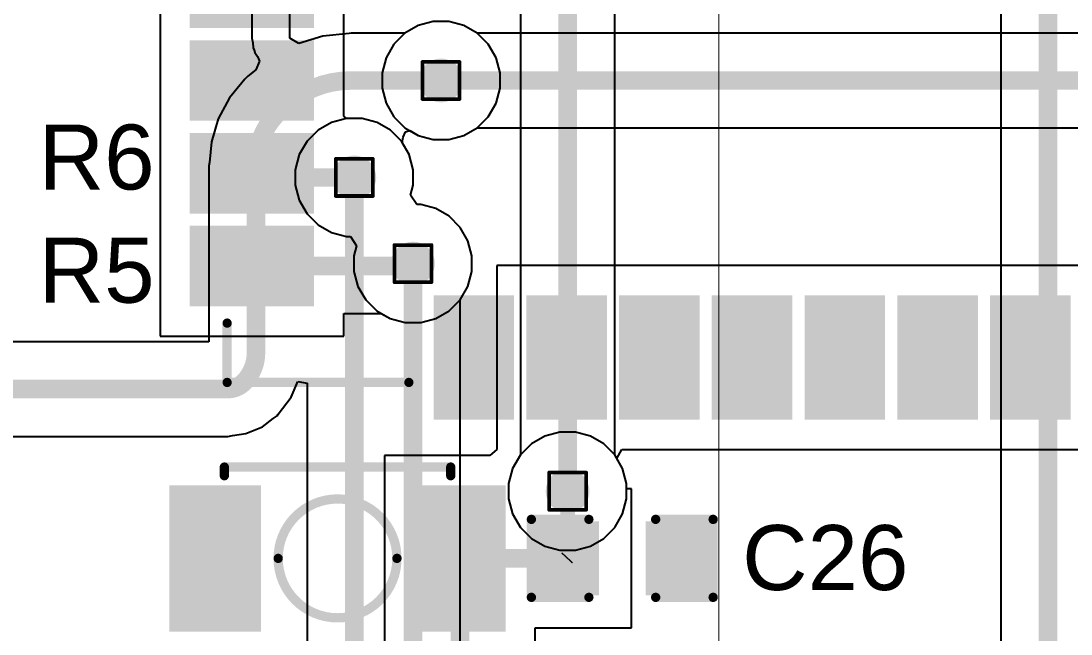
# Model space of a CAD drawing. Header units: inches. Extents: x -36 to 438, y -63 to 73.
# Drawn here: x 15.07 to 29.45, y 21.98 to 30.36 of the extents above; entities that cross this region are included whole.
import ezdxf

# ---------------------------------------------------------------- set-up
doc = ezdxf.new("R2010")
doc.units = ezdxf.units.IN
for name, color, linetype in [('Bottom Layer', 5, 'Continuous'), ('Drill Drawing', 1, 'Continuous'), ('Fabrication', 76, 'Continuous'), ('Ground', 16, 'Continuous'), ('Power 3V3', 76, 'Continuous'), ('Top Layer', 1, 'Continuous'), ('Top Overlay', 2, 'Continuous'), ('Top Paste', 8, 'Continuous'), ('Top Solder', 216, 'Continuous'), ('Via Holes', 16, 'Continuous')]:
    doc.layers.add(name, color=color, linetype=linetype)
doc.styles.add('Arial', font='', dxfattribs={"height": 0.2})
doc.styles.get('Arial').set_extended_font_data('Arial')

msp = doc.modelspace()

# ---------------------------------------------------------------- hatches: boundary and pattern name
at = {"layer": 'Bottom Layer'}
h = msp.add_hatch(color=5, dxfattribs=at)
edge = h.paths.add_edge_path()
edge.add_arc((20.822, 29.55), 0.3, 0, 360)
h = msp.add_hatch(color=5, dxfattribs=at)
edge = h.paths.add_edge_path()
edge.add_arc((19.634, 28.223), 0.3, 0, 360)
h = msp.add_hatch(color=5, dxfattribs=at)
edge = h.paths.add_edge_path()
edge.add_arc((20.437, 27.044), 0.3, 0, 360)
h = msp.add_hatch(color=5, dxfattribs=at)
edge = h.paths.add_edge_path()
edge.add_arc((22.555, 23.93), 0.3, 0, 360)
at = {"layer": 'Ground'}
h = msp.add_hatch(color=16, dxfattribs=at)
edge = h.paths.add_edge_path()
edge.add_arc((20.822, 29.55), 0.3, 0, 360)
h = msp.add_hatch(color=16, dxfattribs=at)
edge = h.paths.add_edge_path()
edge.add_arc((19.634, 28.223), 0.3, 0, 360)
h = msp.add_hatch(color=16, dxfattribs=at)
edge = h.paths.add_edge_path()
edge.add_arc((20.437, 27.044), 0.3, 0, 360)
h = msp.add_hatch(color=16, dxfattribs=at)
edge = h.paths.add_edge_path()
edge.add_arc((22.555, 23.93), 0.3, 0, 360)
at = {"layer": 'Power 3V3'}
h = msp.add_hatch(color=76, dxfattribs=at)
edge = h.paths.add_edge_path()
edge.add_arc((20.822, 29.55), 0.3, 0, 360)
h = msp.add_hatch(color=76, dxfattribs=at)
edge = h.paths.add_edge_path()
edge.add_arc((19.634, 28.223), 0.3, 0, 360)
h = msp.add_hatch(color=76, dxfattribs=at)
edge = h.paths.add_edge_path()
edge.add_arc((20.437, 27.044), 0.3, 0, 360)
h = msp.add_hatch(color=76, dxfattribs=at)
edge = h.paths.add_edge_path()
edge.add_arc((22.555, 23.93), 0.3, 0, 360)
at = {"layer": 'Top Layer'}
for points in [[(17.482, 30), (18.982, 30), (18.982, 29.1), (17.482, 29.1)], [(17.482, 28.73), (18.982, 28.73), (18.982, 27.83), (17.482, 27.83)], [(17.482, 27.46), (18.982, 27.46), (18.982, 26.56), (17.482, 26.56)], [(20.822, 25.01), (20.822, 26.51), (21.722, 26.51), (21.722, 25.01)], [(22.092, 25.01), (22.092, 26.51), (22.992, 26.51), (22.992, 25.01)], [(23.362, 25.01), (23.362, 26.51), (24.262, 26.51), (24.262, 25.01)], [(24.632, 25.01), (24.632, 26.51), (25.532, 26.51), (25.532, 25.01)], [(25.902, 25.01), (25.902, 26.51), (26.802, 26.51), (26.802, 25.01)], [(27.172, 25.01), (27.172, 26.51), (28.072, 26.51), (28.072, 25.01)], [(28.442, 25.01), (28.442, 26.51), (29.342, 26.51), (29.342, 25.01)], [(17.205, 23.91), (18.255, 23.91), (18.255, 22.11), (17.205, 22.11)], [(20.555, 23.91), (21.605, 23.91), (21.605, 22.11), (20.555, 22.11)], [(22.923, 23.455), (22.923, 22.566), (22.161, 22.566), (22.161, 23.455)], [(24.447, 23.455), (24.447, 22.566), (23.685, 22.566), (23.685, 23.455)]]:
    msp.add_hatch(color=1, dxfattribs=at).paths.add_polyline_path(points)
h = msp.add_hatch(color=1, dxfattribs=at)
edge = h.paths.add_edge_path()
edge.add_arc((20.822, 29.55), 0.3, 0, 360)
h = msp.add_hatch(color=1, dxfattribs=at)
edge = h.paths.add_edge_path()
edge.add_arc((19.634, 28.223), 0.3, 0, 360)
h = msp.add_hatch(color=1, dxfattribs=at)
edge = h.paths.add_edge_path()
edge.add_arc((20.437, 27.044), 0.3, 0, 360)
h = msp.add_hatch(color=1, dxfattribs=at)
edge = h.paths.add_edge_path()
edge.add_arc((22.555, 23.93), 0.3, 0, 360)
at = {"layer": 'Top Paste'}
for points in [[(17.482, 30), (18.982, 30), (18.982, 29.1), (17.482, 29.1)], [(17.482, 28.73), (18.982, 28.73), (18.982, 27.83), (17.482, 27.83)], [(17.482, 27.46), (18.982, 27.46), (18.982, 26.56), (17.482, 26.56)], [(20.822, 25.01), (20.822, 26.51), (21.722, 26.51), (21.722, 25.01)], [(22.092, 25.01), (22.092, 26.51), (22.992, 26.51), (22.992, 25.01)], [(23.362, 25.01), (23.362, 26.51), (24.262, 26.51), (24.262, 25.01)], [(24.632, 25.01), (24.632, 26.51), (25.532, 26.51), (25.532, 25.01)], [(25.902, 25.01), (25.902, 26.51), (26.802, 26.51), (26.802, 25.01)], [(27.172, 25.01), (27.172, 26.51), (28.072, 26.51), (28.072, 25.01)], [(28.442, 25.01), (28.442, 26.51), (29.342, 26.51), (29.342, 25.01)], [(17.205, 23.91), (18.255, 23.91), (18.255, 22.11), (17.205, 22.11)], [(20.555, 23.91), (21.605, 23.91), (21.605, 22.11), (20.555, 22.11)], [(22.923, 23.455), (22.923, 22.566), (22.161, 22.566), (22.161, 23.455)], [(24.447, 23.455), (24.447, 22.566), (23.685, 22.566), (23.685, 23.455)]]:
    msp.add_hatch(color=8, dxfattribs=at).paths.add_polyline_path(points)
at = {"layer": 'Top Solder'}
for points in [[(17.38, 31.371), (19.083, 31.371), (19.083, 30.268), (17.38, 30.268)], [(17.38, 30.101), (19.083, 30.101), (19.083, 28.998), (17.38, 28.998)], [(17.38, 28.831), (19.083, 28.831), (19.083, 27.728), (17.38, 27.728)], [(17.38, 27.561), (19.083, 27.561), (19.083, 26.458), (17.38, 26.458)], [(20.72, 24.908), (20.72, 26.611), (21.823, 26.611), (21.823, 24.908)], [(21.99, 24.908), (21.99, 26.611), (23.093, 26.611), (23.093, 24.908)], [(23.26, 24.908), (23.26, 26.611), (24.363, 26.611), (24.363, 24.908)], [(24.53, 24.908), (24.53, 26.611), (25.633, 26.611), (25.633, 24.908)], [(25.8, 24.908), (25.8, 26.611), (26.903, 26.611), (26.903, 24.908)], [(27.07, 24.908), (27.07, 26.611), (28.173, 26.611), (28.173, 24.908)], [(28.34, 24.908), (28.34, 26.611), (29.443, 26.611), (29.443, 24.908)], [(17.103, 24.012), (18.356, 24.012), (18.356, 22.009), (17.103, 22.009)], [(20.453, 24.012), (21.706, 24.012), (21.706, 22.009), (20.453, 22.009)], [(22.983, 23.515), (22.983, 22.506), (22.101, 22.506), (22.101, 23.515)], [(24.507, 23.515), (24.507, 22.506), (23.625, 22.506), (23.625, 23.515)]]:
    msp.add_hatch(color=216, dxfattribs=at).paths.add_polyline_path(points)
at = {"layer": 'Via Holes'}
h = msp.add_hatch(color=7, dxfattribs=at)
edge = h.paths.add_edge_path()
edge.add_arc((20.822, 29.55), 0.15, 0, 360)
h = msp.add_hatch(color=7, dxfattribs=at)
edge = h.paths.add_edge_path()
edge.add_arc((19.634, 28.223), 0.15, 0, 360)
h = msp.add_hatch(color=7, dxfattribs=at)
edge = h.paths.add_edge_path()
edge.add_arc((20.437, 27.044), 0.15, 0, 360)
h = msp.add_hatch(color=7, dxfattribs=at)
edge = h.paths.add_edge_path()
edge.add_arc((22.555, 23.93), 0.15, 0, 360)

# ---------------------------------------------------------------- linework, layer by layer
at = {"layer": 'Bottom Layer'}
for p, q in [((20.715, 30.358), (20.51, 30.303)), ((20.928, 30.358), (20.715, 30.358)), ((21.133, 30.303), (20.928, 30.358)), ((20.325, 30.196), (20.175, 30.046)), ((20.51, 30.303), (20.325, 30.196)), ((21.318, 30.196), (21.133, 30.303)), ((21.468, 30.046), (21.318, 30.196)), ((20.175, 30.046), (20.069, 29.862)), ((21.575, 29.862), (21.468, 30.046)), ((20.069, 29.862), (20.014, 29.656)), ((21.63, 29.656), (21.575, 29.862)), ((20.014, 29.656), (20.014, 29.444)), ((21.63, 29.444), (21.63, 29.656)), ((20.014, 29.444), (20.069, 29.238)), ((21.575, 29.238), (21.63, 29.444)), ((20.069, 29.238), (20.175, 29.054)), ((21.468, 29.054), (21.575, 29.238)), ((20.175, 29.054), (20.325, 28.903)), ((21.318, 28.903), (21.468, 29.054)), ((19.322, 28.976), (19.138, 28.869)), ((19.528, 29.031), (19.322, 28.976)), ((19.741, 29.031), (19.528, 29.031)), ((19.946, 28.976), (19.741, 29.031)), ((20.13, 28.869), (19.946, 28.976)), ((20.325, 28.903), (20.51, 28.797)), ((21.133, 28.797), (21.318, 28.903)), ((19.138, 28.869), (18.988, 28.719)), ((20.281, 28.719), (20.13, 28.869)), ((20.51, 28.797), (20.715, 28.742)), ((20.928, 28.742), (21.133, 28.797)), ((18.988, 28.719), (18.881, 28.535)), ((20.387, 28.535), (20.281, 28.719)), ((20.715, 28.742), (20.928, 28.742)), ((18.881, 28.535), (18.826, 28.329)), ((20.442, 28.329), (20.387, 28.535)), ((18.826, 28.329), (18.826, 28.116)), ((20.442, 28.116), (20.442, 28.329)), ((18.826, 28.116), (18.881, 27.911)), ((20.405, 27.979), (20.442, 28.116)), ((18.881, 27.911), (18.988, 27.727)), ((20.49, 27.852), (20.405, 27.979)), ((20.544, 27.852), (20.49, 27.852)), ((20.749, 27.797), (20.544, 27.852)), ((20.933, 27.691), (20.749, 27.797)), ((18.988, 27.727), (19.138, 27.576)), ((21.084, 27.54), (20.933, 27.691)), ((19.138, 27.576), (19.322, 27.47)), ((19.322, 27.47), (19.528, 27.415)), ((21.19, 27.356), (21.084, 27.54)), ((19.528, 27.415), (19.582, 27.415)), ((19.582, 27.415), (19.666, 27.288)), ((21.245, 27.15), (21.19, 27.356)), ((19.666, 27.288), (19.629, 27.15)), ((19.629, 27.15), (19.629, 26.938)), ((21.245, 26.938), (21.245, 27.15)), ((19.629, 26.938), (19.684, 26.732)), ((21.19, 26.732), (21.245, 26.938)), ((19.684, 26.732), (19.791, 26.548)), ((21.084, 26.548), (21.19, 26.732)), ((19.791, 26.548), (19.941, 26.397)), ((20.933, 26.397), (21.084, 26.548)), ((19.941, 26.397), (20.125, 26.291)), ((20.749, 26.291), (20.933, 26.397)), ((20.125, 26.291), (20.331, 26.236)), ((20.331, 26.236), (20.544, 26.236)), ((20.544, 26.236), (20.749, 26.291)), ((22.449, 24.738), (22.243, 24.683)), ((22.662, 24.738), (22.449, 24.738)), ((22.867, 24.683), (22.662, 24.738)), ((22.243, 24.683), (22.059, 24.577)), ((23.051, 24.577), (22.867, 24.683)), ((22.059, 24.577), (21.909, 24.426)), ((23.202, 24.426), (23.051, 24.577)), ((21.909, 24.426), (21.802, 24.242)), ((23.308, 24.242), (23.202, 24.426)), ((21.802, 24.242), (21.747, 24.037)), ((23.363, 24.037), (23.308, 24.242)), ((21.747, 24.037), (21.747, 23.824)), ((23.363, 23.824), (23.363, 24.037)), ((21.747, 23.824), (21.802, 23.618)), ((23.308, 23.618), (23.363, 23.824)), ((21.802, 23.618), (21.909, 23.434)), ((23.202, 23.434), (23.308, 23.618)), ((21.909, 23.434), (22.059, 23.284)), ((23.051, 23.284), (23.202, 23.434)), ((22.059, 23.284), (22.243, 23.177)), ((22.243, 23.177), (22.449, 23.122)), ((22.662, 23.122), (22.867, 23.177)), ((22.867, 23.177), (23.051, 23.284)), ((22.449, 23.122), (22.662, 23.122))]:
    msp.add_line(p, q, dxfattribs=at)
at = {"layer": 'Drill Drawing'}
for points in [[(20.568, 29.804, 0.0508, 0.0508, 0), (21.076, 29.804, 0.0508, 0.0508, 0)], [(20.568, 29.296, 0.0508, 0.0508, 0), (20.568, 29.804, 0.0508, 0.0508, 0)], [(21.076, 29.296, 0.0508, 0.0508, 0), (21.076, 29.804, 0.0508, 0.0508, 0)], [(20.568, 29.296, 0.0508, 0.0508, 0), (21.076, 29.296, 0.0508, 0.0508, 0)], [(19.38, 28.477, 0.0508, 0.0508, 0), (19.888, 28.477, 0.0508, 0.0508, 0)], [(19.38, 27.969, 0.0508, 0.0508, 0), (19.38, 28.477, 0.0508, 0.0508, 0)], [(19.888, 27.969, 0.0508, 0.0508, 0), (19.888, 28.477, 0.0508, 0.0508, 0)], [(19.38, 27.969, 0.0508, 0.0508, 0), (19.888, 27.969, 0.0508, 0.0508, 0)], [(20.183, 27.298, 0.0508, 0.0508, 0), (20.691, 27.298, 0.0508, 0.0508, 0)], [(20.183, 26.79, 0.0508, 0.0508, 0), (20.183, 27.298, 0.0508, 0.0508, 0)], [(20.691, 26.79, 0.0508, 0.0508, 0), (20.691, 27.298, 0.0508, 0.0508, 0)], [(20.183, 26.79, 0.0508, 0.0508, 0), (20.691, 26.79, 0.0508, 0.0508, 0)], [(22.301, 24.184, 0.0508, 0.0508, 0), (22.809, 24.184, 0.0508, 0.0508, 0)], [(22.301, 23.676, 0.0508, 0.0508, 0), (22.301, 24.184, 0.0508, 0.0508, 0)], [(22.809, 23.676, 0.0508, 0.0508, 0), (22.809, 24.184, 0.0508, 0.0508, 0)], [(22.301, 23.676, 0.0508, 0.0508, 0), (22.809, 23.676, 0.0508, 0.0508, 0)]]:
    msp.add_lwpolyline(points, format="xyseb", dxfattribs=at)
for points in [[(20.555, 29.804, 0.0254, 0.0254, 1), (20.58, 29.804, 0.0254, 0.0254, 1)], [(20.555, 29.804, 0.0254, 0.0254, 1), (20.58, 29.804, 0.0254, 0.0254, 1)], [(21.063, 29.804, 0.0254, 0.0254, 1), (21.088, 29.804, 0.0254, 0.0254, 1)], [(21.063, 29.804, 0.0254, 0.0254, 1), (21.088, 29.804, 0.0254, 0.0254, 1)], [(20.555, 29.296, 0.0254, 0.0254, 1), (20.58, 29.296, 0.0254, 0.0254, 1)], [(20.555, 29.296, 0.0254, 0.0254, 1), (20.58, 29.296, 0.0254, 0.0254, 1)], [(21.063, 29.296, 0.0254, 0.0254, 1), (21.088, 29.296, 0.0254, 0.0254, 1)], [(21.063, 29.296, 0.0254, 0.0254, 1), (21.088, 29.296, 0.0254, 0.0254, 1)], [(19.367, 28.477, 0.0254, 0.0254, 1), (19.393, 28.477, 0.0254, 0.0254, 1)], [(19.367, 28.477, 0.0254, 0.0254, 1), (19.393, 28.477, 0.0254, 0.0254, 1)], [(19.875, 28.477, 0.0254, 0.0254, 1), (19.901, 28.477, 0.0254, 0.0254, 1)], [(19.875, 28.477, 0.0254, 0.0254, 1), (19.901, 28.477, 0.0254, 0.0254, 1)], [(19.367, 27.969, 0.0254, 0.0254, 1), (19.393, 27.969, 0.0254, 0.0254, 1)], [(19.367, 27.969, 0.0254, 0.0254, 1), (19.393, 27.969, 0.0254, 0.0254, 1)], [(19.875, 27.969, 0.0254, 0.0254, 1), (19.901, 27.969, 0.0254, 0.0254, 1)], [(19.875, 27.969, 0.0254, 0.0254, 1), (19.901, 27.969, 0.0254, 0.0254, 1)], [(20.171, 27.298, 0.0254, 0.0254, 1), (20.196, 27.298, 0.0254, 0.0254, 1)], [(20.171, 27.298, 0.0254, 0.0254, 1), (20.196, 27.298, 0.0254, 0.0254, 1)], [(20.679, 27.298, 0.0254, 0.0254, 1), (20.704, 27.298, 0.0254, 0.0254, 1)], [(20.679, 27.298, 0.0254, 0.0254, 1), (20.704, 27.298, 0.0254, 0.0254, 1)], [(20.171, 26.79, 0.0254, 0.0254, 1), (20.196, 26.79, 0.0254, 0.0254, 1)], [(20.171, 26.79, 0.0254, 0.0254, 1), (20.196, 26.79, 0.0254, 0.0254, 1)], [(20.679, 26.79, 0.0254, 0.0254, 1), (20.704, 26.79, 0.0254, 0.0254, 1)], [(20.679, 26.79, 0.0254, 0.0254, 1), (20.704, 26.79, 0.0254, 0.0254, 1)], [(22.288, 24.184, 0.0254, 0.0254, 1), (22.314, 24.184, 0.0254, 0.0254, 1)], [(22.288, 24.184, 0.0254, 0.0254, 1), (22.314, 24.184, 0.0254, 0.0254, 1)], [(22.797, 24.184, 0.0254, 0.0254, 1), (22.822, 24.184, 0.0254, 0.0254, 1)], [(22.797, 24.184, 0.0254, 0.0254, 1), (22.822, 24.184, 0.0254, 0.0254, 1)], [(22.288, 23.676, 0.0254, 0.0254, 1), (22.314, 23.676, 0.0254, 0.0254, 1)], [(22.288, 23.676, 0.0254, 0.0254, 1), (22.314, 23.676, 0.0254, 0.0254, 1)], [(22.797, 23.676, 0.0254, 0.0254, 1), (22.822, 23.676, 0.0254, 0.0254, 1)], [(22.797, 23.676, 0.0254, 0.0254, 1), (22.822, 23.676, 0.0254, 0.0254, 1)]]:
    msp.add_lwpolyline(points, format="xyseb", close=True, dxfattribs=at)
at = {"layer": 'Fabrication'}
msp.add_lwpolyline([(24.627, 14.583, 0.0127, 0.0127, 0), (24.627, 34.183, 0.0127, 0.0127, 0)], format="xyseb", dxfattribs=at)
msp.add_lwpolyline([(24.627, 14.583, 0.0127, 0.0127, 0), (24.627, 34.183, 0.0127, 0.0127, 0)], format="xyseb", dxfattribs=at)
at = {"layer": 'Ground'}
for p, q in [((20.715, 30.358), (20.51, 30.303)), ((20.928, 30.358), (20.715, 30.358)), ((21.133, 30.303), (20.928, 30.358)), ((20.325, 30.196), (20.175, 30.046)), ((20.51, 30.303), (20.325, 30.196)), ((21.318, 30.196), (21.133, 30.303)), ((21.468, 30.046), (21.318, 30.196)), ((20.175, 30.046), (20.069, 29.862)), ((21.575, 29.862), (21.468, 30.046)), ((20.069, 29.862), (20.014, 29.656)), ((21.63, 29.656), (21.575, 29.862)), ((20.014, 29.656), (20.014, 29.444)), ((21.63, 29.444), (21.63, 29.656)), ((20.014, 29.444), (20.069, 29.238)), ((21.575, 29.238), (21.63, 29.444)), ((20.069, 29.238), (20.175, 29.054)), ((21.468, 29.054), (21.575, 29.238)), ((20.175, 29.054), (20.325, 28.903)), ((21.318, 28.903), (21.468, 29.054)), ((19.322, 28.976), (19.138, 28.869)), ((19.528, 29.031), (19.322, 28.976)), ((19.741, 29.031), (19.528, 29.031)), ((19.946, 28.976), (19.741, 29.031)), ((20.13, 28.869), (19.946, 28.976)), ((20.325, 28.903), (20.51, 28.797)), ((21.133, 28.797), (21.318, 28.903)), ((19.138, 28.869), (18.988, 28.719)), ((20.281, 28.719), (20.13, 28.869)), ((20.51, 28.797), (20.715, 28.742)), ((20.928, 28.742), (21.133, 28.797)), ((18.988, 28.719), (18.881, 28.535)), ((20.387, 28.535), (20.281, 28.719)), ((20.715, 28.742), (20.928, 28.742)), ((18.881, 28.535), (18.826, 28.329)), ((20.442, 28.329), (20.387, 28.535)), ((18.826, 28.329), (18.826, 28.116)), ((20.442, 28.116), (20.442, 28.329)), ((18.826, 28.116), (18.881, 27.911)), ((20.405, 27.979), (20.442, 28.116)), ((18.881, 27.911), (18.988, 27.727)), ((20.49, 27.852), (20.405, 27.979)), ((20.544, 27.852), (20.49, 27.852)), ((20.749, 27.797), (20.544, 27.852)), ((20.933, 27.691), (20.749, 27.797)), ((18.988, 27.727), (19.138, 27.576)), ((21.084, 27.54), (20.933, 27.691)), ((19.138, 27.576), (19.322, 27.47)), ((19.322, 27.47), (19.528, 27.415)), ((21.19, 27.356), (21.084, 27.54)), ((19.528, 27.415), (19.582, 27.415)), ((19.582, 27.415), (19.666, 27.288)), ((21.245, 27.15), (21.19, 27.356)), ((19.666, 27.288), (19.629, 27.15)), ((19.629, 27.15), (19.629, 26.938)), ((21.245, 26.938), (21.245, 27.15)), ((19.629, 26.938), (19.684, 26.732)), ((21.19, 26.732), (21.245, 26.938)), ((19.684, 26.732), (19.791, 26.548)), ((21.084, 26.548), (21.19, 26.732)), ((19.791, 26.548), (19.941, 26.397)), ((20.933, 26.397), (21.084, 26.548)), ((19.941, 26.397), (20.125, 26.291)), ((20.749, 26.291), (20.933, 26.397)), ((20.125, 26.291), (20.331, 26.236)), ((20.331, 26.236), (20.544, 26.236)), ((20.544, 26.236), (20.749, 26.291)), ((22.449, 24.738), (22.243, 24.683)), ((22.662, 24.738), (22.449, 24.738)), ((22.867, 24.683), (22.662, 24.738)), ((22.243, 24.683), (22.059, 24.577)), ((23.051, 24.577), (22.867, 24.683)), ((22.059, 24.577), (21.909, 24.426)), ((23.202, 24.426), (23.051, 24.577)), ((21.909, 24.426), (21.802, 24.242)), ((23.308, 24.242), (23.202, 24.426)), ((21.802, 24.242), (21.747, 24.037)), ((23.363, 24.037), (23.308, 24.242)), ((21.747, 24.037), (21.747, 23.824)), ((23.363, 23.824), (23.363, 24.037)), ((21.747, 23.824), (21.802, 23.618)), ((23.308, 23.618), (23.363, 23.824)), ((21.802, 23.618), (21.909, 23.434)), ((23.202, 23.434), (23.308, 23.618)), ((21.909, 23.434), (22.059, 23.284)), ((23.051, 23.284), (23.202, 23.434)), ((22.059, 23.284), (22.243, 23.177)), ((22.243, 23.177), (22.449, 23.122)), ((22.662, 23.122), (22.867, 23.177)), ((22.867, 23.177), (23.051, 23.284)), ((22.449, 23.122), (22.662, 23.122))]:
    msp.add_line(p, q, dxfattribs=at)
at = {"layer": 'Power 3V3'}
for p, q in [((28.486, 37.96), (28.486, 21.564)), ((18.749, 30.131), (18.749, 36.884)), ((21.908, 36.726), (21.908, 24.425)), ((23.203, 24.425), (23.203, 36.726)), ((18.232, 36.366), (18.232, 30.131)), ((20.715, 30.358), (20.51, 30.303)), ((20.928, 30.358), (20.715, 30.358)), ((21.133, 30.303), (20.928, 30.358)), ((19.593, 30.197), (19.565, 30.192)), ((20.327, 30.197), (19.593, 30.197)), ((20.51, 30.303), (20.327, 30.197)), ((21.318, 30.196), (21.133, 30.303)), ((21.468, 30.046), (21.318, 30.196)), ((18.232, 30.131), (18.245, 30.064)), ((18.245, 30.064), (18.249, 29.997)), ((18.876, 30.057), (18.749, 30.131)), ((19.202, 30.156), (18.876, 30.057)), ((19.565, 30.192), (19.202, 30.156)), ((18.249, 29.997), (18.264, 29.966)), ((18.264, 29.966), (18.271, 29.933)), ((18.271, 29.933), (18.308, 29.876)), ((21.575, 29.862), (21.468, 30.046)), ((18.338, 29.816), (18.284, 29.696)), ((18.308, 29.876), (18.338, 29.816)), ((21.63, 29.656), (21.575, 29.862)), ((18.284, 29.696), (18.177, 29.608)), ((21.63, 29.444), (21.63, 29.656)), ((18.093, 29.516), (17.927, 29.313)), ((18.135, 29.566), (18.093, 29.516)), ((18.175, 29.61), (18.135, 29.566)), ((18.177, 29.608), (18.175, 29.61)), ((21.575, 29.238), (21.63, 29.444)), ((17.927, 29.313), (17.772, 29.024)), ((21.468, 29.054), (21.575, 29.238)), ((21.318, 28.903), (21.468, 29.054)), ((17.772, 29.024), (17.677, 28.71)), ((21.133, 28.797), (21.318, 28.903)), ((20.291, 28.701), (20.303, 28.774)), ((20.303, 28.774), (20.333, 28.846)), ((20.333, 28.846), (20.394, 28.864)), ((20.394, 28.864), (20.51, 28.797)), ((20.51, 28.797), (20.715, 28.742)), ((20.928, 28.742), (21.133, 28.797)), ((17.677, 28.71), (17.649, 28.427)), ((20.387, 28.535), (20.291, 28.701)), ((20.715, 28.742), (20.928, 28.742)), ((20.442, 28.329), (20.387, 28.535)), ((17.649, 28.427), (17.641, 28.384)), ((17.641, 28.384), (17.641, 28.384)), ((17.641, 28.384), (17.641, 28.384)), ((17.641, 28.384), (17.641, 25.975)), ((20.442, 28.116), (20.442, 28.329)), ((20.405, 27.979), (20.442, 28.116)), ((20.49, 27.852), (20.405, 27.979)), ((20.544, 27.852), (20.49, 27.852)), ((20.749, 27.797), (20.544, 27.852)), ((20.933, 27.691), (20.749, 27.797)), ((21.084, 27.54), (20.933, 27.691)), ((21.19, 27.356), (21.084, 27.54)), ((21.245, 27.15), (21.19, 27.356)), ((21.245, 26.938), (21.245, 27.15)), ((21.19, 26.732), (21.245, 26.938)), ((21.085, 26.549), (21.19, 26.732)), ((21.085, 19.265), (21.085, 26.549)), ((17.641, 25.975), (13.423, 25.975)), ((18.77, 25.215), (18.86, 25.432)), ((18.86, 25.432), (18.987, 25.407)), ((18.987, 25.407), (18.987, 21.771)), ((18.593, 24.985), (18.77, 25.215)), ((18.376, 24.812), (18.522, 24.924)), ((18.522, 24.924), (18.577, 24.96)), ((18.577, 24.96), (18.593, 24.985)), ((18.147, 24.717), (18.376, 24.812)), ((13.423, 24.68), (17.901, 24.68)), ((17.901, 24.68), (17.964, 24.693)), ((17.964, 24.693), (18.147, 24.717)), ((21.908, 24.425), (21.802, 24.242)), ((23.308, 24.242), (23.203, 24.425)), ((21.802, 24.242), (21.747, 24.037)), ((23.363, 24.037), (23.308, 24.242)), ((21.747, 24.037), (21.747, 23.824)), ((23.363, 23.824), (23.363, 24.037)), ((21.747, 23.824), (21.802, 23.618)), ((23.308, 23.618), (23.363, 23.824)), ((21.802, 23.618), (21.909, 23.434)), ((23.202, 23.434), (23.308, 23.618)), ((21.909, 23.434), (22.059, 23.284)), ((23.051, 23.284), (23.202, 23.434)), ((22.059, 23.284), (22.243, 23.177)), ((22.243, 23.177), (22.449, 23.122)), ((22.662, 23.122), (22.867, 23.177)), ((22.867, 23.177), (23.051, 23.284)), ((22.449, 23.122), (22.662, 23.122))]:
    msp.add_line(p, q, dxfattribs=at)
for points in [[(29.134, 16.254, 0.254, 0.254, 0), (29.134, 38.44, 0.254, 0.254, 0)], [(22.555, 23.93, 0.254, 0.254, 0), (22.555, 36.726, 0.254, 0.254, 0)], [(18.633, 29.152, 0.254, 0.254, -0.198912), (19.593, 29.55, 0.254, 0.254, 0)], [(19.593, 29.55, 0.254, 0.254, 0), (20.822, 29.55, 0.254, 0.254, 0)], [(18.288, 28.384, 0.254, 0.254, -0.213969), (18.633, 29.152, 0.254, 0.254, 0)], [(18.288, 25.826, 0.254, 0.254, 0), (18.288, 28.384, 0.254, 0.254, 0)], [(19.634, 18.737, 0.254, 0.254, 0), (19.634, 28.223, 0.254, 0.254, 0)], [(20.437, 19.265, 0.254, 0.254, 0), (20.437, 27.044, 0.254, 0.254, 0)], [(18.288, 25.826, 0.254, 0.254, -0.198912), (18.119, 25.418, 0.254, 0.254, 0)], [(12.929, 25.327, 0.254, 0.254, 0), (17.901, 25.327, 0.254, 0.254, 0)], [(18.119, 25.418, 0.254, 0.254, -0.198912), (17.901, 25.327, 0.254, 0.254, 0)]]:
    msp.add_lwpolyline(points, format="xyseb", dxfattribs=at)
for points in [[(19.529, 29.55, 0.127, 0.127, 1), (19.656, 29.55, 0.127, 0.127, 1)], [(19.529, 29.55, 0.127, 0.127, 1), (19.656, 29.55, 0.127, 0.127, 1)], [(20.758, 29.55, 0.127, 0.127, 1), (20.885, 29.55, 0.127, 0.127, 1)], [(18.569, 29.152, 0.127, 0.127, 1), (18.696, 29.152, 0.127, 0.127, 1)], [(18.569, 29.152, 0.127, 0.127, 1), (18.696, 29.152, 0.127, 0.127, 1)], [(18.224, 28.384, 0.127, 0.127, 1), (18.351, 28.384, 0.127, 0.127, 1)], [(18.224, 28.384, 0.127, 0.127, 1), (18.351, 28.384, 0.127, 0.127, 1)], [(19.571, 28.223, 0.127, 0.127, 1), (19.698, 28.223, 0.127, 0.127, 1)], [(20.374, 27.044, 0.127, 0.127, 1), (20.501, 27.044, 0.127, 0.127, 1)], [(18.224, 25.826, 0.127, 0.127, 1), (18.351, 25.826, 0.127, 0.127, 1)], [(18.224, 25.826, 0.127, 0.127, 1), (18.351, 25.826, 0.127, 0.127, 1)], [(17.837, 25.327, 0.127, 0.127, 1), (17.964, 25.327, 0.127, 0.127, 1)], [(17.837, 25.327, 0.127, 0.127, 1), (17.964, 25.327, 0.127, 0.127, 1)], [(18.055, 25.418, 0.127, 0.127, 1), (18.182, 25.418, 0.127, 0.127, 1)], [(18.055, 25.418, 0.127, 0.127, 1), (18.182, 25.418, 0.127, 0.127, 1)], [(22.492, 23.93, 0.127, 0.127, 1), (22.619, 23.93, 0.127, 0.127, 1)]]:
    msp.add_lwpolyline(points, format="xyseb", close=True, dxfattribs=at)
at = {"layer": 'Top Layer'}
for p, q in [((16.974, 31.778), (16.974, 29.862)), ((19.49, 29.06), (19.49, 30.508)), ((20.715, 30.358), (20.51, 30.303)), ((20.928, 30.358), (20.715, 30.358)), ((21.133, 30.303), (20.928, 30.358)), ((20.325, 30.196), (20.175, 30.046)), ((20.51, 30.303), (20.325, 30.196)), ((21.316, 30.197), (21.133, 30.303)), ((31.365, 30.197), (21.316, 30.197)), ((20.175, 30.046), (20.069, 29.862)), ((16.974, 29.862), (16.974, 29.862)), ((16.974, 29.862), (16.974, 28.592)), ((20.069, 29.862), (20.014, 29.656)), ((20.014, 29.656), (20.014, 29.444)), ((20.014, 29.444), (20.069, 29.238)), ((20.069, 29.238), (20.175, 29.054)), ((19.528, 29.031), (19.49, 29.06)), ((20.175, 29.054), (20.325, 28.903)), ((19.741, 29.031), (19.528, 29.031)), ((19.946, 28.976), (19.741, 29.031)), ((20.13, 28.869), (19.946, 28.976)), ((20.325, 28.903), (20.51, 28.797)), ((21.133, 28.797), (21.316, 28.902)), ((21.316, 28.902), (34.474, 28.902)), ((20.281, 28.719), (20.13, 28.869)), ((20.51, 28.797), (20.715, 28.742)), ((20.928, 28.742), (21.133, 28.797)), ((20.387, 28.535), (20.281, 28.719)), ((20.715, 28.742), (20.928, 28.742)), ((16.974, 28.592), (16.974, 27.322)), ((20.442, 28.329), (20.387, 28.535)), ((20.442, 28.116), (20.442, 28.329)), ((20.405, 27.979), (20.442, 28.116)), ((20.49, 27.852), (20.405, 27.979)), ((20.544, 27.852), (20.49, 27.852)), ((20.749, 27.797), (20.544, 27.852)), ((20.933, 27.691), (20.749, 27.797)), ((21.084, 27.54), (20.933, 27.691)), ((21.19, 27.356), (21.084, 27.54)), ((16.974, 27.322), (16.974, 26.052)), ((21.245, 27.15), (21.19, 27.356)), ((21.245, 26.938), (21.245, 27.15)), ((21.19, 26.732), (21.245, 26.938)), ((22.854, 27.018), (21.584, 27.018)), ((21.584, 27.018), (21.584, 24.502)), ((24.77, 27.018), (22.854, 27.018)), ((22.854, 27.018), (22.854, 27.018)), ((29.204, 27.018), (24.77, 27.018)), ((24.77, 27.018), (24.77, 27.018)), ((31.12, 27.018), (29.204, 27.018)), ((29.204, 27.018), (29.204, 27.018)), ((21.084, 26.548), (21.19, 26.732)), ((20.933, 26.397), (21.084, 26.548)), ((19.49, 26.052), (19.49, 26.362)), ((19.49, 26.362), (20.002, 26.362)), ((20.002, 26.362), (20.125, 26.291)), ((20.749, 26.291), (20.933, 26.397)), ((20.125, 26.291), (20.331, 26.236)), ((20.331, 26.236), (20.544, 26.236)), ((20.544, 26.236), (20.749, 26.291)), ((16.974, 26.052), (19.49, 26.052)), ((21.584, 24.502), (21.491, 24.418)), ((23.231, 24.375), (23.296, 24.502)), ((23.296, 24.502), (23.5, 24.502)), ((23.5, 24.502), (23.5, 24.502)), ((23.5, 24.502), (24.124, 24.502)), ((24.124, 24.502), (24.124, 24.502)), ((24.124, 24.502), (29.85, 24.502)), ((21.491, 24.418), (20.047, 24.418)), ((20.047, 24.418), (20.047, 21.611)), ((23.308, 24.242), (23.231, 24.375)), ((23.363, 24.037), (23.308, 24.242)), ((23.363, 23.963), (23.363, 24.037)), ((23.431, 23.963), (23.363, 23.963)), ((23.431, 22.058), (23.431, 23.963)), ((22.113, 21.602), (22.113, 22.058)), ((22.113, 22.058), (23.431, 22.058))]:
    msp.add_line(p, q, dxfattribs=at)
for points in [[(20.822, 29.55, 0.254, 0.254, 0), (35.732, 29.55, 0.254, 0.254, 0)], [(18.369, 28.223, 0.254, 0.254, -0.198912), (18.232, 28.28, 0.254, 0.254, 0)], [(18.369, 28.223, 0.254, 0.254, 0), (19.634, 28.223, 0.254, 0.254, 0)], [(18.232, 27.01, 0.254, 0.254, 0), (20.462, 27.01, 0.254, 0.254, 0)], [(20.437, 27.044, 0.254, 0.254, 0), (20.462, 27.01, 0.254, 0.254, 0)], [(20.437, 27.044, 0.254, 0.254, -0.198912), (20.559, 26.994, 0.254, 0.254, 0)], [(22.555, 23.024, 0.203, 0.203, 0), (22.555, 23.93, 0.203, 0.203, 0)], [(21.08, 21.275, 0.254, 0.254, 0), (21.08, 23.01, 0.254, 0.254, 0)], [(21.08, 23.01, 0.254, 0.254, 0), (22.542, 23.01, 0.254, 0.254, 0)], [(22.542, 23.01, 0.203, 0.203, 0), (22.555, 23.024, 0.203, 0.203, 0)]]:
    msp.add_lwpolyline(points, format="xyseb", dxfattribs=at)
for points in [[(20.758, 29.55, 0.127, 0.127, 1), (20.885, 29.55, 0.127, 0.127, 1)], [(18.168, 28.28, 0.127, 0.127, 1), (18.295, 28.28, 0.127, 0.127, 1)], [(18.306, 28.223, 0.127, 0.127, 1), (18.433, 28.223, 0.127, 0.127, 1)], [(18.306, 28.223, 0.127, 0.127, 1), (18.433, 28.223, 0.127, 0.127, 1)], [(19.571, 28.223, 0.127, 0.127, 1), (19.698, 28.223, 0.127, 0.127, 1)], [(18.168, 27.01, 0.127, 0.127, 1), (18.295, 27.01, 0.127, 0.127, 1)], [(20.374, 27.044, 0.127, 0.127, 1), (20.501, 27.044, 0.127, 0.127, 1)], [(20.374, 27.044, 0.127, 0.127, 1), (20.501, 27.044, 0.127, 0.127, 1)], [(20.398, 27.01, 0.127, 0.127, 1), (20.525, 27.01, 0.127, 0.127, 1)], [(20.398, 27.01, 0.127, 0.127, 1), (20.525, 27.01, 0.127, 0.127, 1)], [(20.495, 26.994, 0.127, 0.127, 1), (20.622, 26.994, 0.127, 0.127, 1)], [(22.504, 23.93, 0.102, 0.102, 1), (22.606, 23.93, 0.102, 0.102, 1)], [(21.016, 23.01, 0.127, 0.127, 1), (21.143, 23.01, 0.127, 0.127, 1)], [(21.016, 23.01, 0.127, 0.127, 1), (21.143, 23.01, 0.127, 0.127, 1)], [(22.478, 23.01, 0.127, 0.127, 1), (22.605, 23.01, 0.127, 0.127, 1)], [(22.491, 23.01, 0.102, 0.102, 1), (22.592, 23.01, 0.102, 0.102, 1)], [(22.504, 23.024, 0.102, 0.102, 1), (22.606, 23.024, 0.102, 0.102, 1)], [(22.504, 23.024, 0.102, 0.102, 1), (22.606, 23.024, 0.102, 0.102, 1)]]:
    msp.add_lwpolyline(points, format="xyseb", close=True, dxfattribs=at)
at = {"layer": 'Top Overlay'}
for points in [[(17.892, 25.418, 0.127, 0.127, 0), (17.892, 26.23, 0.127, 0.127, 0)], [(17.892, 25.418, 0.127, 0.127, 0), (20.382, 25.418, 0.127, 0.127, 0)], [(17.855, 24.141, 0.127, 0.127, 0), (17.855, 24.26, 0.127, 0.127, 0)], [(17.855, 24.26, 0.127, 0.127, 0), (20.955, 24.26, 0.127, 0.127, 0)], [(20.955, 24.141, 0.127, 0.127, 0), (20.955, 24.26, 0.127, 0.127, 0)], [(22.059, 23.544, 0.127, 0.127, 0), (22.846, 23.544, 0.127, 0.127, 0)], [(22.059, 23.544, 0.127, 0.127, 0), (22.059, 22.477, 0.127, 0.127, 0)], [(23.761, 23.544, 0.127, 0.127, 0), (24.548, 23.544, 0.127, 0.127, 0)], [(24.548, 23.544, 0.127, 0.127, 0), (24.548, 22.477, 0.127, 0.127, 0)], [(22.059, 22.477, 0.127, 0.127, 0), (22.846, 22.477, 0.127, 0.127, 0)], [(23.761, 22.477, 0.127, 0.127, 0), (24.548, 22.477, 0.127, 0.127, 0)]]:
    msp.add_lwpolyline(points, format="xyseb", dxfattribs=at)
for points in [[(17.861, 26.23, 0.0635, 0.0635, 1), (17.924, 26.23, 0.0635, 0.0635, 1)], [(17.861, 25.418, 0.0635, 0.0635, 1), (17.924, 25.418, 0.0635, 0.0635, 1)], [(17.861, 25.418, 0.0635, 0.0635, 1), (17.924, 25.418, 0.0635, 0.0635, 1)], [(20.35, 25.418, 0.0635, 0.0635, 1), (20.413, 25.418, 0.0635, 0.0635, 1)], [(17.823, 24.26, 0.0635, 0.0635, 1), (17.886, 24.26, 0.0635, 0.0635, 1)], [(17.823, 24.26, 0.0635, 0.0635, 1), (17.886, 24.26, 0.0635, 0.0635, 1)], [(20.923, 24.26, 0.0635, 0.0635, 1), (20.986, 24.26, 0.0635, 0.0635, 1)], [(20.923, 24.26, 0.0635, 0.0635, 1), (20.986, 24.26, 0.0635, 0.0635, 1)], [(17.823, 24.141, 0.0635, 0.0635, 1), (17.886, 24.141, 0.0635, 0.0635, 1)], [(20.923, 24.141, 0.0635, 0.0635, 1), (20.986, 24.141, 0.0635, 0.0635, 1)], [(20.218, 23.01, 0.127, 0.127, 1), (18.591, 23.01, 0.127, 0.127, 1)], [(22.027, 23.544, 0.0635, 0.0635, 1), (22.091, 23.544, 0.0635, 0.0635, 1)], [(22.027, 23.544, 0.0635, 0.0635, 1), (22.091, 23.544, 0.0635, 0.0635, 1)], [(22.815, 23.544, 0.0635, 0.0635, 1), (22.878, 23.544, 0.0635, 0.0635, 1)], [(23.729, 23.544, 0.0635, 0.0635, 1), (23.793, 23.544, 0.0635, 0.0635, 1)], [(24.516, 23.544, 0.0635, 0.0635, 1), (24.58, 23.544, 0.0635, 0.0635, 1)], [(24.516, 23.544, 0.0635, 0.0635, 1), (24.58, 23.544, 0.0635, 0.0635, 1)], [(18.56, 23.01, 0.0635, 0.0635, 1), (18.623, 23.01, 0.0635, 0.0635, 1)], [(20.186, 23.01, 0.0635, 0.0635, 1), (20.25, 23.01, 0.0635, 0.0635, 1)], [(22.027, 22.477, 0.0635, 0.0635, 1), (22.091, 22.477, 0.0635, 0.0635, 1)], [(22.027, 22.477, 0.0635, 0.0635, 1), (22.091, 22.477, 0.0635, 0.0635, 1)], [(22.815, 22.477, 0.0635, 0.0635, 1), (22.878, 22.477, 0.0635, 0.0635, 1)], [(23.729, 22.477, 0.0635, 0.0635, 1), (23.793, 22.477, 0.0635, 0.0635, 1)], [(24.516, 22.477, 0.0635, 0.0635, 1), (24.58, 22.477, 0.0635, 0.0635, 1)], [(24.516, 22.477, 0.0635, 0.0635, 1), (24.58, 22.477, 0.0635, 0.0635, 1)]]:
    msp.add_lwpolyline(points, format="xyseb", close=True, dxfattribs=at)

# ---------------------------------------------------------------- texts
at = {"layer": 'Top Overlay', "style": 'Arial'}
for s, p in [('R6', (15.312, 28.058)), ('R5', (15.312, 26.509))]:
    msp.add_text(s, height=0.889, rotation=360, dxfattribs=at).set_placement(p)
msp.add_text('C26', height=0.889, dxfattribs=at).set_placement((24.945, 22.577))

doc.saveas('drawing.dxf')
